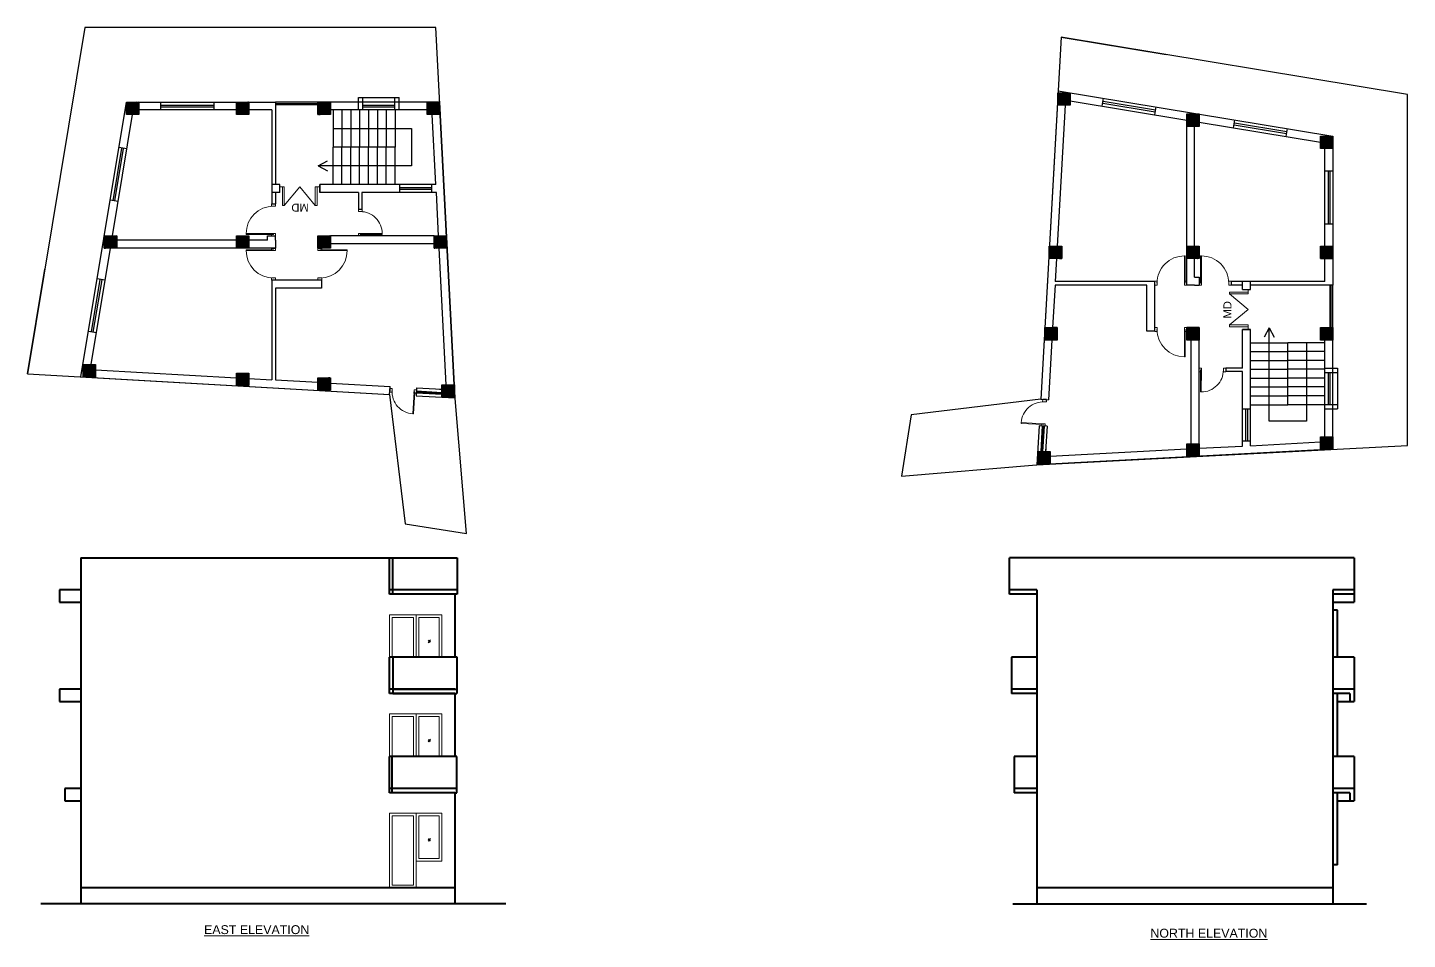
# Model space of a CAD drawing. Header units: inches. Extents: x -14619 to 1971361, y -855114 to -978.
# Drawn here: x 16591 to 18148, y -9438 to -8409 of the extents above; entities that cross this region are included whole.
import ezdxf
from ezdxf.enums import TextEntityAlignment as Align

# ---------------------------------------------------------------- set-up
doc = ezdxf.new("R2010")
doc.units = ezdxf.units.IN
doc.header["$LTSCALE"] = 0.5
doc.header["$MEASUREMENT"] = 0
for name, color, linetype, lineweight in [('ELEVATION', 85, 'Continuous', 9), ('TEXT', 220, 'Continuous', 9), ('Toilet', 7, 'Continuous', 25), ('wall', 20, 'Continuous', 40), ('win door light', 30, 'Continuous', 18), ('window', 6, 'Continuous', 13)]:
    doc.layers.add(name, color=color, linetype=linetype, lineweight=lineweight)
doc.styles.add('arial', font='arial.ttf')
doc.styles.get("Standard").update_dxf_attribs({"font": 'arial.ttf'})
pattern_1 = [(225, (47709.87562, -27341.02747), (0.08838834765, -0.08838834765), [])]
pattern_2 = [(315, (35512.07191, 21152.84288), (0.08838834765, 0.08838834765), [])]

# ---------------------------------------------------------------- blocks, each defined once
blk = doc.blocks.new('door')
at = {"layer": 'window', "ltscale": 0.002}
for p, q in [((-100562.7, -53980.3), (-100562.7, -53949.5)), ((-100561.8, -53949.5), (-100562.7, -53949.5)), ((-100561.8, -53980.3), (-100561.8, -53949.5)), ((-100561.8, -53980.3), (-100562.7, -53980.3))]:
    blk.add_line(p, q, dxfattribs=at)
for points in [[(-100596.1, -53982.5), (-100593.5, -53982.5), (-100593.5, -53978.2), (-100596.1, -53978.2)], [(-100560.1, -53982.5), (-100562.7, -53982.5), (-100562.7, -53978.2), (-100560.1, -53978.2)]]:
    blk.add_lwpolyline(points, close=True, dxfattribs=at)
blk.add_arc((-100562.7, -53980.4), 30.9, 89.9793, 179.9793, dxfattribs=at)

msp = doc.modelspace()

# ---------------------------------------------------------------- hatches: boundary and pattern name
h = msp.add_hatch()
h.set_pattern_fill('ANSI31', color=256, angle=180)
h.set_pattern_definition(pattern_1)
h.paths.add_polyline_path([(17767.5, -8496.8), (17767.5, -8482.8), (17753.5, -8482.8), (17753.5, -8496.8)])
h = msp.add_hatch()
h.set_pattern_fill('ANSI31', color=256, angle=270)
h.set_pattern_definition(pattern_2)
h.paths.add_polyline_path([(16932.8, -8507.3), (16932.8, -8493.3), (16918.8, -8493.3), (16918.8, -8507.3)])
h.paths.add_polyline_path([(17056.1, -8507.3), (17056.1, -8493.3), (17042.1, -8493.3), (17042.1, -8507.3)])
h.paths.add_polyline_path([(17063.9, -8658.2), (17063.9, -8644.2), (17049.9, -8644.2), (17049.9, -8658.2)])
h.paths.add_polyline_path([(17072.7, -8826.3), (17072.7, -8812.3), (17058.7, -8812.3), (17058.7, -8826.3), (17058.7, -8826.3)])
h.paths.add_polyline_path([(16932.8, -8818.4), (16932.8, -8804.4), (16918.8, -8804.4), (16918.8, -8818.4)])
h.paths.add_polyline_path([(16840.8, -8813.2), (16840.8, -8799.2), (16826.8, -8799.2), (16826.8, -8813.2)])
h.paths.add_polyline_path([(16932.8, -8658.2), (16932.8, -8644.2), (16918.8, -8644.2), (16918.8, -8658.2)])
h.paths.add_polyline_path([(16840.8, -8658.2), (16840.8, -8644.2), (16826.8, -8644.2), (16826.8, -8658.2)])
h.paths.add_polyline_path([(16840.8, -8507.2), (16840.8, -8493.2), (16826.8, -8493.2), (16826.8, -8507.2)])
h.paths.add_polyline_path([(16716.7, -8507.2), (16716.7, -8493.2), (16702.7, -8493.2), (16702.7, -8507.2)])
h.paths.add_polyline_path([(16691.8, -8658.2), (16691.8, -8644.2), (16677.8, -8644.2), (16677.8, -8658.2)])
h = msp.add_hatch()
h.set_pattern_fill('ANSI31', color=256, angle=270)
h.set_pattern_definition(pattern_2)
h.paths.add_polyline_path([(16932.8, -8507.3), (16932.8, -8493.3), (16918.8, -8493.3), (16918.8, -8507.3)])
h.paths.add_polyline_path([(17056.1, -8507.3), (17056.1, -8493.3), (17042.1, -8493.3), (17042.1, -8507.3)])
h.paths.add_polyline_path([(17063.9, -8658.2), (17063.9, -8644.2), (17049.9, -8644.2), (17049.9, -8658.2)])
h.paths.add_polyline_path([(17072.7, -8826.3), (17072.7, -8812.3), (17058.7, -8812.3), (17058.7, -8826.3), (17058.7, -8826.3)])
h.paths.add_polyline_path([(16932.8, -8818.4), (16932.8, -8804.4), (16918.8, -8804.4), (16918.8, -8818.4)])
h.paths.add_polyline_path([(16840.8, -8813.2), (16840.8, -8799.2), (16826.8, -8799.2), (16826.8, -8813.2)])
h.paths.add_polyline_path([(16932.8, -8658.2), (16932.8, -8644.2), (16918.8, -8644.2), (16918.8, -8658.2)])
h.paths.add_polyline_path([(16840.8, -8658.2), (16840.8, -8644.2), (16826.8, -8644.2), (16826.8, -8658.2)])
h.paths.add_polyline_path([(16840.8, -8507.2), (16840.8, -8493.2), (16826.8, -8493.2), (16826.8, -8507.2)])
h.paths.add_polyline_path([(16716.7, -8507.2), (16716.7, -8493.2), (16702.7, -8493.2), (16702.7, -8507.2)])
h.paths.add_polyline_path([(16691.8, -8658.2), (16691.8, -8644.2), (16677.8, -8644.2), (16677.8, -8658.2)])
h = msp.add_hatch()
h.set_pattern_fill('ANSI31', color=256, angle=180)
h.set_pattern_definition(pattern_1)
h.paths.add_polyline_path([(18049.7, -8761.7), (18063.7, -8761.7), (18063.7, -8747.7), (18049.7, -8747.7)])
h.paths.add_polyline_path([(18049.7, -8885), (18063.7, -8885), (18063.7, -8871), (18049.7, -8871)])
h.paths.add_polyline_path([(17898.8, -8892.9), (17912.8, -8892.9), (17912.8, -8878.9), (17898.8, -8878.9)])
h.paths.add_polyline_path([(17730.7, -8901.6), (17744.7, -8901.6), (17744.7, -8887.6), (17730.7, -8887.6), (17730.7, -8887.7)])
h.paths.add_polyline_path([(17738.6, -8761.7), (17752.6, -8761.7), (17752.6, -8747.7), (17738.6, -8747.7)])
h.paths.add_polyline_path([(17743.8, -8669.8), (17757.8, -8669.8), (17757.8, -8655.8), (17743.8, -8655.8)])
h.paths.add_polyline_path([(17898.8, -8761.7), (17912.8, -8761.7), (17912.8, -8747.7), (17898.8, -8747.7)])
h.paths.add_polyline_path([(17898.8, -8669.7), (17912.8, -8669.7), (17912.8, -8655.7), (17898.8, -8655.7)])
h.paths.add_polyline_path([(18049.8, -8669.7), (18063.8, -8669.7), (18063.8, -8655.7), (18049.8, -8655.7)])
h.paths.add_polyline_path([(18049.8, -8545.6), (18063.8, -8545.6), (18063.8, -8531.6), (18049.8, -8531.6)])
h.paths.add_polyline_path([(17898.8, -8520.7), (17912.8, -8520.7), (17912.8, -8506.7), (17898.8, -8506.7)])
h = msp.add_hatch()
h.set_pattern_fill('ANSI31', color=256, angle=270)
h.set_pattern_definition(pattern_2)
h.paths.add_polyline_path([(16667.9, -8789.5), (16653.9, -8789.5), (16653.9, -8803.5), (16667.9, -8803.5)])
h = msp.add_hatch()
h.set_pattern_fill('ANSI31', color=256, angle=270)
h.set_pattern_definition(pattern_2)
h.paths.add_polyline_path([(16667.9, -8789.5), (16653.9, -8789.5), (16653.9, -8803.5), (16667.9, -8803.5)])

# ---------------------------------------------------------------- linework, layer by layer
for p, q in [((16964.4, -8488.2), (17010.4, -8488.2)), ((16964.4, -8488.2), (17010.4, -8488.2)), ((16935.8, -8523.2), (17024.3, -8523.2)), ((16935.8, -8523.2), (17024.3, -8523.2)), ((17024.3, -8523.2), (17024.3, -8565.2)), ((17024.3, -8523.2), (17024.3, -8565.2)), ((16918.9, -8565.2), (16929.5, -8559.7)), ((16918.9, -8565.2), (16929.5, -8559.7)), ((17024.3, -8565.2), (16918.9, -8565.2)), ((16918.9, -8565.2), (16929.5, -8570.8)), ((17024.3, -8565.2), (16918.9, -8565.2)), ((16918.9, -8565.2), (16929.5, -8570.8)), ((16875.8, -8586.2), (16866.8, -8586.2)), ((16875.8, -8586.2), (16866.8, -8586.2)), ((16875.8, -8595.2), (16866.8, -8595.2)), ((16875.8, -8595.2), (16866.8, -8595.2)), ((16866.8, -8608.2), (16870.8, -8608.2)), ((16866.8, -8608.2), (16870.8, -8608.2)), ((16861.8, -8644.2), (16870.8, -8644.2)), ((16861.8, -8649.2), (16861.8, -8644.2)), ((16861.8, -8644.2), (16870.8, -8644.2)), ((16861.8, -8649.2), (16861.8, -8644.2)), ((16870.8, -8649.2), (16870.8, -8644.2)), ((16870.8, -8649.2), (16870.8, -8644.2)), ((17907.8, -8690.7), (17912.8, -8690.7)), ((17907.8, -8699.7), (17912.8, -8699.7)), ((17912.8, -8690.7), (17912.8, -8699.7)), ((17948.8, -8695.7), (17948.8, -8699.7)), ((17961.8, -8704.7), (17961.8, -8695.7)), ((17970.8, -8704.7), (17970.8, -8695.7)), ((17991.8, -8747.9), (17986.3, -8758.4)), ((17991.8, -8853.2), (17991.8, -8747.9)), ((17991.8, -8747.9), (17997.3, -8758.4)), ((18033.8, -8764.7), (18033.8, -8853.2)), ((18068.8, -8793.4), (18068.8, -8839.4)), ((18033.8, -8853.2), (17991.8, -8853.2))]:
    msp.add_line(p, q)
at = {"layer": 'ELEVATION', "color": 146, "ltscale": 0.25, "true_color": 0x105689}
for p, q in [((16875.8, -8589), (16878.8, -8589)), ((16875.8, -8589), (16878.8, -8589)), ((16878.8, -8589), (16878.8, -8610)), ((16880.8, -8589), (16878.8, -8589)), ((16878.8, -8589), (16878.8, -8610)), ((16880.8, -8589), (16878.8, -8589)), ((16880.8, -8610), (16880.8, -8589)), ((16880.8, -8610), (16898.3, -8589)), ((16880.8, -8610), (16880.8, -8589)), ((16880.8, -8610), (16898.3, -8589)), ((16915.8, -8610), (16898.3, -8589)), ((16915.8, -8610), (16898.3, -8589)), ((16915.8, -8610), (16915.8, -8589)), ((16915.8, -8589), (16917.8, -8589)), ((16915.8, -8610), (16915.8, -8589)), ((16915.8, -8589), (16917.8, -8589)), ((16920.8, -8589), (16917.8, -8589)), ((16917.8, -8589), (16917.8, -8610)), ((16920.8, -8589), (16917.8, -8589)), ((16917.8, -8589), (16917.8, -8610)), ((16880.8, -8610), (16878.8, -8610)), ((16880.8, -8610), (16878.8, -8610)), ((16917.8, -8610), (16915.8, -8610)), ((16917.8, -8610), (16915.8, -8610)), ((17968.1, -8707.7), (17947.1, -8707.7)), ((17947.1, -8709.7), (17947.1, -8707.7)), ((17947.1, -8709.7), (17968.1, -8709.7)), ((17947.1, -8709.7), (17968.1, -8727.2)), ((17968.1, -8704.7), (17968.1, -8707.7)), ((17968.1, -8709.7), (17968.1, -8707.7)), ((17947.1, -8744.7), (17968.1, -8727.2)), ((17947.1, -8746.7), (17947.1, -8744.7)), ((17947.1, -8744.7), (17968.1, -8744.7)), ((17968.1, -8746.7), (17947.1, -8746.7)), ((17968.1, -8744.7), (17968.1, -8746.7)), ((17968.1, -8749.7), (17968.1, -8746.7))]:
    msp.add_line(p, q, dxfattribs=at)
at = {"layer": 'Toilet'}
for p, q in [((17757.1, -8420.2), (17875.5, -8439.7)), ((17753.7, -8480.5), (17734.1, -8828.6)), ((17753.7, -8480.5), (18063.8, -8531.6)), ((16651.5, -8803.4), (16702.7, -8493.2)), ((16651.5, -8803.4), (16702.7, -8493.2)), ((16716.7, -8493.2), (16870.8, -8493.2)), ((16716.7, -8493.2), (16870.8, -8493.2)), ((16741.7, -8502.2), (16741.7, -8493.2)), ((16741.7, -8502.2), (16741.7, -8493.2)), ((16741.7, -8496.7), (16801.7, -8496.7)), ((16741.7, -8496.7), (16801.7, -8496.7)), ((16801.7, -8502.2), (16801.7, -8493.2)), ((16801.7, -8502.2), (16801.7, -8493.2)), ((16840.8, -8507.3), (16840.8, -8493.2)), ((16840.8, -8507.3), (16840.8, -8493.2)), ((17056.1, -8493.2), (16870.8, -8493.2)), ((16870.8, -8493.2), (16870.8, -8586.2)), ((17056.1, -8493.2), (16870.8, -8493.2)), ((16870.8, -8493.2), (16870.8, -8586.2)), ((16918.8, -8495.2), (16870.8, -8495.2)), ((16918.8, -8495.2), (16870.8, -8495.2)), ((16918.8, -8496.2), (16870.8, -8496.2)), ((16918.8, -8496.2), (16870.8, -8496.2)), ((16964.4, -8502.2), (16964.4, -8488.2)), ((16964.4, -8502.2), (16964.4, -8488.2)), ((16969.4, -8502.2), (16969.4, -8488.2)), ((16969.4, -8502.2), (16969.4, -8488.2)), ((17005.4, -8493.2), (16969.4, -8493.2)), ((16969.4, -8502.2), (16969.4, -8493.2)), ((17005.4, -8493.2), (16969.4, -8493.2)), ((16969.4, -8502.2), (16969.4, -8493.2)), ((16969.4, -8496.7), (17005.4, -8496.7)), ((16969.4, -8496.7), (17005.4, -8496.7)), ((16969.4, -8496.7), (17005.4, -8496.7)), ((16969.4, -8496.7), (17005.4, -8496.7)), ((17005.4, -8502.2), (17005.4, -8488.2)), ((17005.4, -8502.2), (17005.4, -8488.2)), ((17005.4, -8502.2), (17005.4, -8493.2)), ((17005.4, -8502.2), (17005.4, -8493.2)), ((17010.4, -8502.2), (17010.4, -8488.2)), ((17010.4, -8502.2), (17010.4, -8488.2)), ((17056.1, -8493.2), (17073.4, -8827.1)), ((17056.1, -8493.2), (17073.4, -8827.1)), ((17761.8, -8496.8), (17752.8, -8655.7)), ((17767.5, -8491.9), (17898.8, -8513.5)), ((17803.6, -8497.8), (17805, -8488.9)), ((17804.1, -8494.4), (17863.3, -8504.1)), ((17804.5, -8492.4), (17863.7, -8502.2)), ((16686.9, -8644.2), (16709.5, -8507.2)), ((16686.9, -8644.2), (16709.5, -8507.2)), ((16826.8, -8502.2), (16716.7, -8502.2)), ((16826.8, -8502.2), (16716.7, -8502.2)), ((16741.7, -8498.7), (16801.7, -8498.7)), ((16741.7, -8498.7), (16801.7, -8498.7)), ((16866.8, -8502.2), (16840.8, -8502.2)), ((16866.8, -8502.2), (16840.8, -8502.2)), ((16866.8, -8502.2), (16866.8, -8608.2)), ((16866.8, -8502.2), (16866.8, -8608.2)), ((17042.1, -8502.2), (16932.8, -8502.2)), ((17042.1, -8502.2), (16932.8, -8502.2)), ((17042.1, -8502.2), (16932.8, -8502.2)), ((17042.1, -8502.2), (16932.8, -8502.2)), ((16935.8, -8502.2), (16935.8, -8544.2)), ((16935.8, -8502.2), (16935.8, -8544.2)), ((16935.8, -8502.2), (16935.8, -8544.2)), ((16935.8, -8502.2), (16935.8, -8544.2)), ((16945.8, -8502.2), (16945.8, -8544.2)), ((16945.8, -8502.2), (16945.8, -8544.2)), ((16945.8, -8502.2), (16945.8, -8544.2)), ((16945.8, -8502.2), (16945.8, -8544.2)), ((16955.8, -8502.2), (16955.8, -8544.2)), ((16955.8, -8502.2), (16955.8, -8544.2)), ((16955.8, -8502.2), (16955.8, -8544.2)), ((16955.8, -8502.2), (16955.8, -8544.2)), ((16965.8, -8502.2), (16965.8, -8544.2)), ((16965.8, -8502.2), (16965.8, -8544.2)), ((16965.8, -8502.2), (16965.8, -8544.2)), ((16965.8, -8502.2), (16965.8, -8544.2)), ((16969.4, -8498.7), (17005.4, -8498.7)), ((16969.4, -8498.7), (17005.4, -8498.7)), ((16969.4, -8498.7), (17005.4, -8498.7)), ((16969.4, -8498.7), (17005.4, -8498.7)), ((16975.8, -8502.2), (16975.8, -8544.2)), ((16975.8, -8502.2), (16975.8, -8544.2)), ((16975.8, -8502.2), (16975.8, -8544.2)), ((16975.8, -8502.2), (16975.8, -8544.2)), ((16985.8, -8502.2), (16985.8, -8544.2)), ((16985.8, -8502.2), (16985.8, -8544.2)), ((16985.8, -8502.2), (16985.8, -8544.2)), ((16985.8, -8502.2), (16985.8, -8544.2)), ((16995.8, -8502.2), (16995.8, -8544.2)), ((16995.8, -8502.2), (16995.8, -8544.2)), ((16995.8, -8502.2), (16995.8, -8544.2)), ((16995.8, -8502.2), (16995.8, -8544.2)), ((17005.8, -8502.2), (17005.8, -8544.2)), ((17005.8, -8502.2), (17005.8, -8544.2)), ((17005.8, -8502.2), (17005.8, -8544.2)), ((17005.8, -8502.2), (17005.8, -8544.2)), ((17051.9, -8586.2), (17047.8, -8507.3)), ((17051.9, -8586.2), (17047.8, -8507.3)), ((17862.8, -8507.6), (17864.2, -8498.7)), ((17951.7, -8522.2), (17953.2, -8513.4)), ((17898.8, -8699.7), (17898.8, -8520.8)), ((17907.8, -8655.7), (17907.8, -8520.7)), ((17912.8, -8515.8), (18049.8, -8538.4)), ((17952.3, -8518.8), (18011.5, -8528.6)), ((17952.6, -8516.8), (18011.8, -8526.6)), ((18010.9, -8532), (18012.4, -8523.1)), ((16687.9, -8604.5), (16697.6, -8545.3)), ((16687.9, -8604.5), (16697.6, -8545.3)), ((16703.1, -8546.1), (16694.2, -8544.7)), ((16703.1, -8546.1), (16694.2, -8544.7)), ((17005.8, -8544.2), (16935.8, -8544.2)), ((16935.8, -8586.2), (16935.8, -8544.2)), ((16935.8, -8586.2), (16935.8, -8544.2)), ((17005.8, -8544.2), (16935.8, -8544.2)), ((16935.8, -8586.2), (16935.8, -8544.2)), ((16935.8, -8586.2), (16935.8, -8544.2)), ((16945.8, -8586.2), (16945.8, -8544.2)), ((16945.8, -8586.2), (16945.8, -8544.2)), ((16945.8, -8586.2), (16945.8, -8544.2)), ((16945.8, -8586.2), (16945.8, -8544.2)), ((16955.8, -8586.2), (16955.8, -8544.2)), ((16955.8, -8586.2), (16955.8, -8544.2)), ((16955.8, -8586.2), (16955.8, -8544.2)), ((16955.8, -8586.2), (16955.8, -8544.2)), ((16965.8, -8586.2), (16965.8, -8544.2)), ((16965.8, -8586.2), (16965.8, -8544.2)), ((16965.8, -8586.2), (16965.8, -8544.2)), ((16965.8, -8586.2), (16965.8, -8544.2)), ((16975.8, -8586.2), (16975.8, -8544.2)), ((16975.8, -8586.2), (16975.8, -8544.2)), ((16975.8, -8586.2), (16975.8, -8544.2)), ((16975.8, -8586.2), (16975.8, -8544.2)), ((16985.8, -8586.2), (16985.8, -8544.2)), ((16985.8, -8586.2), (16985.8, -8544.2)), ((16985.8, -8586.2), (16985.8, -8544.2)), ((16985.8, -8586.2), (16985.8, -8544.2)), ((16995.8, -8586.2), (16995.8, -8544.2)), ((16995.8, -8586.2), (16995.8, -8544.2)), ((16995.8, -8586.2), (16995.8, -8544.2)), ((16995.8, -8586.2), (16995.8, -8544.2)), ((17005.8, -8586.2), (17005.8, -8544.2)), ((17005.8, -8586.2), (17005.8, -8544.2)), ((17005.8, -8586.2), (17005.8, -8544.2)), ((17005.8, -8586.2), (17005.8, -8544.2)), ((16689.8, -8604.8), (16699.6, -8545.6)), ((16689.8, -8604.8), (16699.6, -8545.6)), ((18054.8, -8655.7), (18054.8, -8545.6)), ((18063.8, -8545.6), (18063.8, -8699.7)), ((18054.8, -8570.7), (18063.8, -8570.7)), ((18058.3, -8570.7), (18058.3, -8630.7)), ((18060.3, -8570.7), (18060.3, -8630.7)), ((16875.8, -8595.2), (16875.8, -8586.2)), ((16875.8, -8595.2), (16875.8, -8586.2)), ((16875.8, -8595.2), (16875.8, -8586.2)), ((16875.8, -8595.2), (16875.8, -8586.2)), ((17051.9, -8586.2), (16920.8, -8586.2)), ((16920.8, -8586.2), (16920.8, -8595.2)), ((16920.8, -8595.2), (16920.8, -8586.2)), ((17051.9, -8586.2), (16920.8, -8586.2)), ((16920.8, -8586.2), (16920.8, -8595.2)), ((16920.8, -8595.2), (16920.8, -8586.2)), ((17010.8, -8586.2), (17010.8, -8595.2)), ((17010.8, -8586.2), (17010.8, -8595.2)), ((17010.8, -8589.7), (17046.8, -8589.7)), ((17010.8, -8589.7), (17046.8, -8589.7)), ((17010.8, -8591.7), (17046.8, -8591.7)), ((17010.8, -8591.7), (17046.8, -8591.7)), ((17046.8, -8586.2), (17046.8, -8595.2)), ((17046.8, -8586.2), (17046.8, -8595.2)), ((16693.3, -8605.3), (16684.4, -8603.9)), ((16693.3, -8605.3), (16684.4, -8603.9)), ((16870.8, -8595.2), (16870.8, -8608.2)), ((16870.8, -8595.2), (16870.8, -8608.2)), ((16964.4, -8595.2), (16920.8, -8595.2)), ((16964.4, -8595.2), (16920.8, -8595.2)), ((16964.4, -8595.2), (16964.4, -8614.2)), ((16964.4, -8595.2), (16964.4, -8614.2)), ((17052.4, -8595.2), (16968.4, -8595.2)), ((16968.4, -8595.2), (16968.4, -8614.2)), ((17052.4, -8595.2), (16968.4, -8595.2)), ((16968.4, -8595.2), (16968.4, -8614.2)), ((17054.9, -8644.2), (17052.4, -8595.2)), ((17054.9, -8644.2), (17052.4, -8595.2)), ((16964.4, -8614.2), (16968.4, -8614.2)), ((16964.4, -8614.2), (16968.4, -8614.2)), ((16964.4, -8614.2), (16968.4, -8614.2)), ((16964.4, -8614.2), (16968.4, -8614.2)), ((18054.8, -8630.7), (18063.8, -8630.7)), ((16826.8, -8649.2), (16691.8, -8649.2)), ((16826.8, -8649.2), (16691.8, -8649.2)), ((16861.8, -8649.2), (16840.8, -8649.2)), ((16861.8, -8649.2), (16840.8, -8649.2)), ((16870.8, -8649.2), (16870.8, -8658.2)), ((16870.8, -8649.2), (16870.8, -8658.2)), ((16918.8, -8644.2), (16918.8, -8658.2)), ((16918.8, -8644.2), (16918.8, -8658.2)), ((17049.9, -8644.2), (16932.8, -8644.2)), ((17049.9, -8644.2), (16932.8, -8644.2)), ((17049.9, -8653.2), (16932.8, -8653.2)), ((17049.9, -8653.2), (16932.8, -8653.2)), ((16662.9, -8789.5), (16684.6, -8658.2)), ((16662.9, -8789.5), (16684.6, -8658.2)), ((16870.8, -8658.2), (16691.8, -8658.2)), ((16870.8, -8658.2), (16691.8, -8658.2)), ((17063.6, -8812.3), (17055.6, -8658.2)), ((17063.6, -8812.3), (17055.6, -8658.2)), ((17752, -8669.7), (17750.6, -8695.7)), ((17757.8, -8669.8), (17757, -8669.8)), ((17907.8, -8690.7), (17907.8, -8669.7)), ((18049.7, -8669.7), (18063.8, -8669.7)), ((18054.8, -8695.7), (18054.8, -8669.7)), ((16591.3, -8800), (16610.8, -8681.6)), ((16591.3, -8800), (16610.8, -8681.6)), ((16663.4, -8752.6), (16673.2, -8693.4)), ((16663.4, -8752.6), (16673.2, -8693.4)), ((16665.4, -8752.9), (16675.2, -8693.7)), ((16665.4, -8752.9), (16675.2, -8693.7)), ((16678.6, -8694.3), (16669.7, -8692.8)), ((16678.6, -8694.3), (16669.7, -8692.8)), ((16922.8, -8694.2), (16866.8, -8694.2)), ((16866.8, -8694.2), (16866.8, -8806.5)), ((16922.8, -8694.2), (16866.8, -8694.2)), ((16866.8, -8694.2), (16866.8, -8806.5)), ((16922.8, -8694.2), (16922.8, -8703.2)), ((16922.8, -8694.2), (16922.8, -8703.2)), ((17750.3, -8699.7), (17747.6, -8747.7)), ((17853.8, -8699.7), (17750.3, -8699.7)), ((17862.8, -8695.7), (17750.6, -8695.7)), ((17853.8, -8751.7), (17853.8, -8699.7)), ((17862.8, -8751.7), (17862.8, -8695.7)), ((17907.8, -8699.7), (17898.8, -8699.7)), ((18054.8, -8695.7), (17948.8, -8695.7)), ((17961.8, -8699.7), (17948.8, -8699.7)), ((18063.8, -8699.7), (17970.8, -8699.7)), ((18060.8, -8747.7), (18060.8, -8699.7)), ((18061.8, -8747.7), (18061.8, -8699.7)), ((18063.8, -8885), (18063.8, -8699.7)), ((16922.8, -8703.2), (16870.8, -8703.2)), ((16870.8, -8703.2), (16870.8, -8806.7)), ((16922.8, -8703.2), (16870.8, -8703.2)), ((16870.8, -8703.2), (16870.8, -8806.7)), ((17961.8, -8704.7), (17970.8, -8704.7)), ((17961.8, -8704.7), (17970.8, -8704.7)), ((16668.9, -8753.5), (16660, -8752)), ((16668.9, -8753.5), (16660, -8752)), ((17746.8, -8761.7), (17743, -8829.1)), ((17752.6, -8747.7), (17747.2, -8747.7)), ((17862.8, -8751.7), (17853.8, -8751.7)), ((17912.8, -8747.7), (17898.8, -8747.7)), ((17903.8, -8878.9), (17903.8, -8761.7)), ((17912.8, -8878.9), (17912.8, -8761.7)), ((17961.8, -8793.3), (17961.8, -8749.7)), ((17970.8, -8749.7), (17961.8, -8749.7)), ((17961.8, -8749.7), (17970.8, -8749.7)), ((17970.8, -8880.9), (17970.8, -8749.7)), ((18054.8, -8871), (18054.8, -8761.7)), ((18054.8, -8871), (18054.8, -8761.7)), ((17970.8, -8764.7), (18012.8, -8764.7)), ((17970.8, -8764.7), (18012.8, -8764.7)), ((17970.8, -8774.7), (18012.8, -8774.7)), ((17970.8, -8774.7), (18012.8, -8774.7)), ((18054.8, -8764.7), (18012.8, -8764.7)), ((18012.8, -8834.7), (18012.8, -8764.7)), ((18054.8, -8764.7), (18012.8, -8764.7)), ((18054.8, -8774.7), (18012.8, -8774.7)), ((18054.8, -8774.7), (18012.8, -8774.7)), ((17961.8, -8793.3), (17942.8, -8793.3)), ((17942.8, -8793.3), (17942.8, -8797.3)), ((17942.8, -8793.3), (17942.8, -8797.3)), ((17970.8, -8784.7), (18012.8, -8784.7)), ((17970.8, -8784.7), (18012.8, -8784.7)), ((18054.8, -8784.7), (18012.8, -8784.7)), ((18054.8, -8784.7), (18012.8, -8784.7)), ((18054.8, -8793.4), (18068.8, -8793.4)), ((16651.5, -8803.4), (16999.6, -8823)), ((16651.5, -8803.4), (16999.6, -8823)), ((16667.9, -8795.3), (16826.8, -8804.2)), ((16667.9, -8795.3), (16826.8, -8804.2)), ((16840.8, -8799.2), (16840.8, -8800)), ((16840.8, -8799.2), (16840.8, -8800)), ((16840.8, -8805), (16866.8, -8806.5)), ((16840.8, -8805), (16866.8, -8806.5)), ((16870.8, -8806.7), (16918.8, -8809.4)), ((16870.8, -8806.7), (16918.8, -8809.4)), ((16918.8, -8804.4), (16918.8, -8809.8)), ((16918.8, -8804.4), (16918.8, -8809.8)), ((17961.8, -8797.3), (17942.8, -8797.3)), ((17961.8, -8881.3), (17961.8, -8797.3)), ((17970.8, -8794.7), (18012.8, -8794.7)), ((17970.8, -8794.7), (18012.8, -8794.7)), ((17970.8, -8804.7), (18012.8, -8804.7)), ((17970.8, -8804.7), (18012.8, -8804.7)), ((18054.8, -8794.7), (18012.8, -8794.7)), ((18054.8, -8794.7), (18012.8, -8794.7)), ((18054.8, -8804.7), (18012.8, -8804.7)), ((18054.8, -8804.7), (18012.8, -8804.7)), ((18054.8, -8798.4), (18063.8, -8798.4)), ((18054.8, -8798.4), (18068.8, -8798.4)), ((18058.3, -8798.4), (18058.3, -8834.4)), ((18058.3, -8798.4), (18058.3, -8834.4)), ((18060.3, -8798.4), (18060.3, -8834.4)), ((18060.3, -8798.4), (18060.3, -8834.4)), ((18063.8, -8834.4), (18063.8, -8798.4)), ((16932.8, -8810.2), (17000.1, -8814)), ((16932.8, -8810.2), (17000.1, -8814)), ((16999.6, -8823), (17000.1, -8814)), ((16999.6, -8823), (17000.1, -8814)), ((17000, -8816.3), (16999.8, -8820.3)), ((17000, -8816.3), (16999.8, -8820.3)), ((17000, -8816.3), (16999.8, -8820.3)), ((17000, -8816.3), (16999.8, -8820.3)), ((17029.8, -8820.2), (17058.7, -8821.8)), ((17029.8, -8820.2), (17058.7, -8821.8)), ((17029.8, -8821.2), (17058.7, -8822.8)), ((17029.8, -8821.2), (17058.7, -8822.8)), ((17029.9, -8819.2), (17058.7, -8820.8)), ((17029.9, -8819.2), (17058.7, -8820.8)), ((17030.1, -8815.7), (17058.7, -8817.3)), ((17030.1, -8815.7), (17058.7, -8817.3)), ((17030.1, -8815.7), (17058.7, -8817.3)), ((17030.1, -8815.7), (17058.7, -8817.3)), ((17056.1, -8817.1), (17058.7, -8817.3)), ((17056.1, -8817.1), (17058.7, -8817.3)), ((17056.1, -8817.1), (17058.7, -8817.3)), ((17056.1, -8817.1), (17058.7, -8817.3)), ((17970.8, -8814.7), (18012.8, -8814.7)), ((17970.8, -8814.7), (18012.8, -8814.7)), ((17970.8, -8824.7), (18012.8, -8824.7)), ((17970.8, -8824.7), (18012.8, -8824.7)), ((18054.8, -8814.7), (18012.8, -8814.7)), ((18054.8, -8814.7), (18012.8, -8814.7)), ((18054.8, -8824.7), (18012.8, -8824.7)), ((18054.8, -8824.7), (18012.8, -8824.7)), ((17734.1, -8828.6), (17743, -8829.1)), ((17740.7, -8828.9), (17736.7, -8828.7)), ((17740.7, -8828.9), (17736.7, -8828.7)), ((17970.8, -8839.8), (17961.8, -8839.8)), ((17965.3, -8839.8), (17965.3, -8875.8)), ((17967.3, -8839.8), (17967.3, -8875.8)), ((17970.8, -8834.7), (18012.8, -8834.7)), ((17970.8, -8834.7), (18012.8, -8834.7)), ((18054.8, -8834.7), (18012.8, -8834.7)), ((18054.8, -8834.7), (18012.8, -8834.7)), ((18054.8, -8834.4), (18063.8, -8834.4)), ((18054.8, -8834.4), (18068.8, -8834.4)), ((18054.8, -8839.4), (18068.8, -8839.4)), ((17735.9, -8858.7), (17734.2, -8887.6)), ((17736.9, -8858.8), (17735.2, -8887.6)), ((17737.9, -8858.8), (17736.2, -8887.6)), ((17741.4, -8859), (17739.7, -8887.6)), ((17741.4, -8859), (17739.7, -8887.6)), ((18063.8, -8885), (17729.9, -8902.4)), ((17739.9, -8885), (17739.7, -8887.6)), ((17739.9, -8885), (17739.7, -8887.6)), ((17744.7, -8892.6), (17898.8, -8884.6)), ((17912.8, -8883.9), (17961.8, -8881.3)), ((17970.8, -8875.8), (17961.8, -8875.8)), ((17970.8, -8880.9), (18049.7, -8876.7))]:
    msp.add_line(p, q, dxfattribs=at)
for points in [[(16999.6, -8823), (17017.3, -8968.9), (17086.4, -8980.1), (17073.5, -8827.7), (17051.7, -8409.2), (16655.7, -8409.2), (16591.3, -8800)], [(16999.6, -8823), (17017.3, -8968.9), (17086.4, -8980.1), (17073.5, -8827.7), (17051.7, -8409.2), (16655.7, -8409.2), (16591.3, -8800)], [(17734.1, -8828.6), (17588.1, -8846.2), (17576.9, -8915.3), (17729.4, -8902.4), (18147.8, -8880.7), (18147.8, -8484.7), (17757.1, -8420.2)], [(17767.5, -8496.8), (17753.5, -8496.8), (17753.5, -8482.8), (17767.5, -8482.8)], [(16716.7, -8493.2), (16716.7, -8507.2), (16702.7, -8507.2), (16702.7, -8493.2)], [(16716.7, -8493.2), (16716.7, -8507.2), (16702.7, -8507.2), (16702.7, -8493.2)], [(16840.8, -8493.2), (16840.8, -8507.2), (16826.8, -8507.2), (16826.8, -8493.2)], [(16840.8, -8493.2), (16840.8, -8507.2), (16826.8, -8507.2), (16826.8, -8493.2)], [(16932.8, -8493.3), (16932.8, -8507.3), (16918.8, -8507.3), (16918.8, -8493.3)], [(16932.8, -8493.3), (16932.8, -8507.3), (16918.8, -8507.3), (16918.8, -8493.3)], [(17056.1, -8493.3), (17056.1, -8507.3), (17042.1, -8507.3), (17042.1, -8493.3)], [(17056.1, -8493.3), (17056.1, -8507.3), (17042.1, -8507.3), (17042.1, -8493.3)], [(17912.8, -8520.7), (17898.8, -8520.7), (17898.8, -8506.7), (17912.8, -8506.7)], [(18063.8, -8545.6), (18049.8, -8545.6), (18049.8, -8531.6), (18063.8, -8531.6)], [(16691.8, -8644.2), (16691.8, -8658.2), (16677.8, -8658.2), (16677.8, -8644.2)], [(16691.8, -8644.2), (16691.8, -8658.2), (16677.8, -8658.2), (16677.8, -8644.2)], [(16840.8, -8644.2), (16840.8, -8658.2), (16826.8, -8658.2), (16826.8, -8644.2)], [(16840.8, -8644.2), (16840.8, -8658.2), (16826.8, -8658.2), (16826.8, -8644.2)], [(16932.8, -8644.2), (16932.8, -8658.2), (16918.8, -8658.2), (16918.8, -8644.2)], [(16932.8, -8644.2), (16932.8, -8658.2), (16918.8, -8658.2), (16918.8, -8644.2)], [(17063.9, -8644.2), (17063.9, -8658.2), (17049.9, -8658.2), (17049.9, -8644.2)], [(17063.9, -8644.2), (17063.9, -8658.2), (17049.9, -8658.2), (17049.9, -8644.2)], [(17757.8, -8669.8), (17743.8, -8669.8), (17743.8, -8655.8), (17757.8, -8655.8)], [(17912.8, -8669.7), (17898.8, -8669.7), (17898.8, -8655.7), (17912.8, -8655.7)], [(18063.8, -8669.7), (18049.8, -8669.7), (18049.8, -8655.7), (18063.8, -8655.7)], [(17752.6, -8761.7), (17738.6, -8761.7), (17738.6, -8747.7), (17752.6, -8747.7)], [(17912.8, -8761.7), (17898.8, -8761.7), (17898.8, -8747.7), (17912.8, -8747.7)], [(18063.7, -8761.7), (18049.7, -8761.7), (18049.7, -8747.7), (18063.7, -8747.7)], [(16667.9, -8789.5), (16667.9, -8803.5), (16653.9, -8803.5), (16653.9, -8789.5)], [(16667.9, -8789.5), (16667.9, -8803.5), (16653.9, -8803.5), (16653.9, -8789.5)], [(16840.8, -8799.2), (16840.8, -8813.2), (16826.8, -8813.2), (16826.8, -8799.2)], [(16840.8, -8799.2), (16840.8, -8813.2), (16826.8, -8813.2), (16826.8, -8799.2)], [(16932.8, -8804.4), (16932.8, -8818.4), (16918.8, -8818.4), (16918.8, -8804.4)], [(16932.8, -8804.4), (16932.8, -8818.4), (16918.8, -8818.4), (16918.8, -8804.4)], [(17072.7, -8812.3), (17072.7, -8826.3), (17058.7, -8826.3), (17058.7, -8812.3)], [(17072.7, -8812.3), (17072.7, -8826.3), (17058.7, -8826.3), (17058.7, -8812.3)], [(18063.7, -8885), (18049.7, -8885), (18049.7, -8871), (18063.7, -8871)], [(17744.7, -8901.6), (17730.7, -8901.6), (17730.7, -8887.6), (17744.7, -8887.6)], [(17912.8, -8892.9), (17898.8, -8892.9), (17898.8, -8878.9), (17912.8, -8878.9)]]:
    msp.add_lwpolyline(points, close=True, dxfattribs=at)
for points in [[(17753.7, -8480.5), (17734.1, -8828.6)], [(17030.1, -8815.7), (17029.6, -8824.7), (17073.4, -8827.1), (17056.1, -8493.2)], [(17030.1, -8815.7), (17029.6, -8824.7), (17073.4, -8827.1), (17056.1, -8493.2)], [(16651.5, -8803.4), (16999.6, -8823)], [(16651.5, -8803.4), (16999.6, -8823)], [(17741.4, -8859), (17732.4, -8858.5), (17729.9, -8902.4), (18063.8, -8885)]]:
    msp.add_lwpolyline(points, dxfattribs=at)
at = {"layer": 'wall'}
for p, q in [((16651.5, -9007.6), (16651.5, -9397.6)), ((16651.5, -9007.6), (17073.4, -9007.6)), ((16999.6, -9048.6), (16999.6, -9007.6)), ((17003.3, -9048.6), (17003.3, -9007.6)), ((17073.4, -9007.6), (17076, -9007.6)), ((17076, -9007.6), (17076, -9048.6)), ((17699.1, -9048.6), (17699.1, -9007.6)), ((18087.9, -9007.6), (17699.1, -9007.6)), ((18087.9, -9007.6), (18087.9, -9057.6)), ((16651.5, -9043.6), (16627.4, -9043.6)), ((16627.4, -9043.6), (16627.4, -9057.6)), ((16627.4, -9057.6), (16651.5, -9057.6)), ((17076, -9043.6), (16999.6, -9043.6)), ((17073.4, -9048.6), (16999.6, -9048.6)), ((17076, -9048.6), (17073.4, -9048.6)), ((17073.4, -9048.6), (17073.4, -9119.6)), ((17729.9, -9043.6), (17699.1, -9043.6)), ((17729.9, -9048.6), (17699.1, -9048.6)), ((17729.9, -9043.6), (17729.9, -9397.6)), ((18087.9, -9043.6), (18063.8, -9043.6)), ((18063.8, -9043.6), (18063.8, -9155.6)), ((18087.9, -9048.6), (18063.8, -9048.6)), ((18063.8, -9057.6), (18087.9, -9057.6)), ((18068.8, -9066.6), (18063.8, -9066.6)), ((18068.8, -9119.6), (18068.8, -9066.6)), ((17073.4, -9119.6), (16999.6, -9119.6)), ((16999.6, -9160.6), (16999.6, -9119.6)), ((17003.1, -9119.6), (17003.1, -9160.6)), ((17075.9, -9119.6), (17073.4, -9119.6)), ((17075.9, -9160.6), (17075.9, -9119.6)), ((17729.9, -9119.6), (17701.1, -9119.6)), ((17701.1, -9119.6), (17701.1, -9160.6)), ((18087.9, -9119.6), (18063.8, -9119.6)), ((18087.9, -9119.6), (18087.9, -9169.6)), ((16651.5, -9155.6), (16627.4, -9155.6)), ((16627.4, -9155.6), (16627.4, -9169.6)), ((17073.4, -9155.6), (16999.6, -9155.6)), ((17073.4, -9160.6), (16999.6, -9160.6)), ((17003.1, -9155.6), (17075.9, -9155.6)), ((17003.1, -9160.6), (17075.6, -9160.6)), ((17073.4, -9160.6), (17073.4, -9231.6)), ((17729.9, -9155.6), (17701.1, -9155.6)), ((17729.9, -9160.6), (17701.1, -9160.6)), ((18063.8, -9155.6), (18063.8, -9267.6)), ((18087.9, -9155.6), (18063.8, -9155.6)), ((18082.9, -9160.6), (18063.8, -9160.6)), ((18068.8, -9231.6), (18068.8, -9160.6)), ((18082.9, -9160.6), (18082.9, -9169.6)), ((16627.4, -9169.6), (16651.5, -9169.6)), ((18068.8, -9169.6), (18087.9, -9169.6)), ((16999.6, -9272.6), (16999.7, -9231.6)), ((17073.4, -9231.6), (16999.7, -9231.6)), ((17002.7, -9272.6), (17002.7, -9231.6)), ((17075.6, -9231.6), (17073.4, -9231.6)), ((17075.6, -9272.6), (17075.6, -9231.6)), ((17729.9, -9231.6), (17704.2, -9231.6)), ((17704.2, -9231.6), (17704.2, -9272.6)), ((18087.9, -9231.6), (18063.8, -9231.6)), ((18087.9, -9231.6), (18087.9, -9267.6)), ((16651.5, -9267.6), (16633.4, -9267.6)), ((16633.4, -9267.6), (16633.4, -9281.6)), ((17075.6, -9267.6), (16999.6, -9267.6)), ((17073.4, -9272.6), (16999.6, -9272.6)), ((17073.4, -9272.6), (17075.6, -9272.6)), ((17073.4, -9272.6), (17073.4, -9397.6)), ((17729.9, -9267.6), (17704.2, -9267.6)), ((17729.9, -9272.6), (17704.2, -9272.6)), ((18063.8, -9267.6), (18063.8, -9397.6)), ((18087.9, -9267.6), (18063.8, -9267.6)), ((18082.9, -9272.6), (18063.8, -9272.6)), ((18068.8, -9353.6), (18068.8, -9272.6)), ((18082.9, -9272.6), (18082.9, -9281.6)), ((18087.9, -9267.6), (18087.9, -9281.6)), ((16633.4, -9281.6), (16651.5, -9281.6)), ((18068.8, -9281.6), (18087.9, -9281.6)), ((18068.8, -9353.6), (18063.8, -9353.6)), ((17073.4, -9379.6), (16651.5, -9379.6)), ((18063.8, -9379.6), (17729.9, -9379.6)), ((17130.6, -9397.6), (16606.2, -9397.6)), ((17702.7, -9397.6), (18101.5, -9397.6))]:
    msp.add_line(p, q, dxfattribs=at)
at = {"layer": 'win door light'}
for p, q in [((17044.1, -9100.2), (17043, -9101.5)), ((17045.6, -9099.9), (17043.2, -9103.2)), ((17045.7, -9101.5), (17044.7, -9102.9)), ((17044.1, -9212.2), (17043, -9213.5)), ((17045.6, -9211.9), (17043.2, -9215.2)), ((17045.7, -9213.5), (17044.7, -9214.9)), ((17044.1, -9324.2), (17043, -9325.5)), ((17045.6, -9323.9), (17043.2, -9327.2)), ((17045.7, -9325.5), (17044.7, -9326.9))]:
    msp.add_line(p, q, dxfattribs=at)
for points in [[(16999.7, -9119.6), (16999.7, -9071.6), (17029.6, -9071.6), (17029.6, -9119.6)], [(17029.7, -9119.6), (17029.7, -9071.6), (17058.7, -9071.6), (17058.7, -9119.6)], [(17002.7, -9119.6), (17002.7, -9074.6), (17026.6, -9074.6), (17026.6, -9119.6)], [(17032.7, -9119.6), (17032.7, -9074.6), (17055.7, -9074.6), (17055.7, -9119.6)], [(16999.7, -9231.6), (16999.7, -9183.6), (17029.6, -9183.6), (17029.6, -9231.6)], [(17002.7, -9231.6), (17002.7, -9186.6), (17026.6, -9186.6), (17026.6, -9231.6)], [(17029.7, -9231.6), (17029.7, -9183.6), (17058.7, -9183.6), (17058.7, -9231.6)], [(17032.7, -9231.6), (17032.7, -9186.6), (17055.7, -9186.6), (17055.7, -9231.6)]]:
    msp.add_lwpolyline(points, dxfattribs=at)
for points in [[(16999.7, -9295.6), (17029.6, -9295.6), (17029.6, -9379.6), (16999.7, -9379.6)], [(17002.7, -9298.6), (17026.6, -9298.6), (17026.6, -9376.6), (17002.7, -9376.6)], [(17029.7, -9295.6), (17058.7, -9295.6), (17058.7, -9349.6), (17029.7, -9349.6)], [(17032.7, -9298.6), (17055.7, -9298.6), (17055.7, -9346.6), (17032.7, -9346.6)]]:
    msp.add_lwpolyline(points, close=True, dxfattribs=at)
at = {"layer": 'window', "ltscale": 0.002}
for p, q in [((16966.5, -8641.7), (16991.4, -8641.7)), ((16966.5, -8642.5), (16966.5, -8641.7)), ((16966.5, -8641.7), (16991.4, -8641.7)), ((16966.5, -8642.5), (16966.5, -8641.7)), ((16966.5, -8642.5), (16991.4, -8642.5)), ((16966.5, -8642.5), (16991.4, -8642.5)), ((16991.4, -8642.5), (16991.4, -8641.7)), ((16991.4, -8642.5), (16991.4, -8641.7)), ((17914.5, -8795.5), (17914.5, -8820.3)), ((17914.5, -8795.5), (17915.4, -8795.5)), ((17915.4, -8795.5), (17915.3, -8820.3)), ((17027.2, -8820), (17025.9, -8844.8)), ((17027.2, -8820), (17025.9, -8844.8)), ((17028.1, -8820.1), (17026.7, -8844.9)), ((17028.1, -8820.1), (17026.7, -8844.9)), ((17028.1, -8820.1), (17027.2, -8820)), ((17028.1, -8820.1), (17027.2, -8820)), ((17914.5, -8820.3), (17915.3, -8820.3)), ((17026.7, -8844.9), (17025.9, -8844.8)), ((17026.7, -8844.9), (17025.9, -8844.8)), ((17712.1, -8855.7), (17712.2, -8854.8)), ((17737, -8857.1), (17712.1, -8855.7)), ((17737, -8856.2), (17712.2, -8854.8)), ((17737, -8857.1), (17737, -8856.2))]:
    msp.add_line(p, q, dxfattribs=at)
for points in [[(16964.4, -8614.2), (16964.4, -8616.8), (16968.6, -8616.8), (16968.6, -8614.2)], [(16964.4, -8614.2), (16964.4, -8616.8), (16968.6, -8616.8), (16968.6, -8614.2)], [(16964.4, -8644.2), (16964.4, -8641.7), (16968.6, -8641.7), (16968.6, -8644.2)], [(16964.4, -8644.2), (16964.4, -8641.7), (16968.6, -8641.7), (16968.6, -8644.2)], [(17912.8, -8793.3), (17915.4, -8793.3), (17915.4, -8797.6), (17912.8, -8797.6)], [(17942.8, -8793.3), (17940.2, -8793.3), (17940.2, -8797.6), (17942.8, -8797.6)], [(17000, -8816.3), (17002.5, -8816.5), (17002.3, -8820.8), (16999.7, -8820.6)], [(17000, -8816.3), (17002.5, -8816.5), (17002.3, -8820.8), (16999.7, -8820.6)], [(17029.9, -8818), (17027.4, -8817.9), (17027.1, -8822.2), (17029.7, -8822.3)], [(17029.9, -8818), (17027.4, -8817.9), (17027.1, -8822.2), (17029.7, -8822.3)], [(17740.7, -8828.9), (17740.5, -8831.5), (17736.3, -8831.3), (17736.4, -8828.7)], [(17739, -8858.9), (17739.1, -8856.3), (17734.9, -8856.1), (17734.7, -8858.7)]]:
    msp.add_lwpolyline(points, close=True, dxfattribs=at)
for centre, start, end in [((16966.5, -8641.6), 359.8865, 90.0622), ((16966.5, -8641.6), 359.8865, 90.0622), ((17915.4, -8795.5), 269.8865, 0.0622), ((17027.2, -8820.1), 176.7123, 266.8881), ((17027.2, -8820.1), 176.7123, 266.8881), ((17737, -8856.2), 86.7123, 176.8881)]:
    msp.add_arc(centre, 24.8, start, end, dxfattribs=at)

# ---------------------------------------------------------------- block references
at = {"xscale": -1}
for p, rotation in [((-37111.7, -109204.3), 90), ((-37111.7, -109204.3), 90), ((70901.3, 91901.8), 270), ((70901.3, 91901.8), 270), ((118458.9, -62730.2), 180)]:
    msp.add_blockref('door', p, dxfattribs=dict(at, rotation=rotation))
at = {"rotation": 90}
msp.add_blockref('door', (-37111.7, 91901.8), dxfattribs=at)
msp.add_blockref('door', (-37111.7, 91901.8), dxfattribs=at)
msp.add_blockref('door', (118458.9, 45282.7))
at = {"xscale": -1}
msp.add_blockref('door', (-82647.3, 45282.7), dxfattribs=at)

# ---------------------------------------------------------------- texts
for rotation, p in [(180, (16898.6, -8612.4)), (180, (16898.6, -8612.4)), (90, (17944.7, -8727.6))]:
    msp.add_text('MD', height=9.03, rotation=rotation).set_placement(p, align=Align.MIDDLE_CENTER)
at = {"layer": 'TEXT', "ltscale": 5, "char_height": 10, "width": 169.444, "style": 'arial'}
for s, insert, attachment_point in [('{\\LEAST ELEVATION}', (16790.3, -9421.9), 1), ('{\\LNORTH ELEVATION}', (17989.8, -9425.9), 3)]:
    msp.add_mtext(s, dxfattribs=dict(at, insert=insert, attachment_point=attachment_point))

doc.saveas('drawing.dxf')
